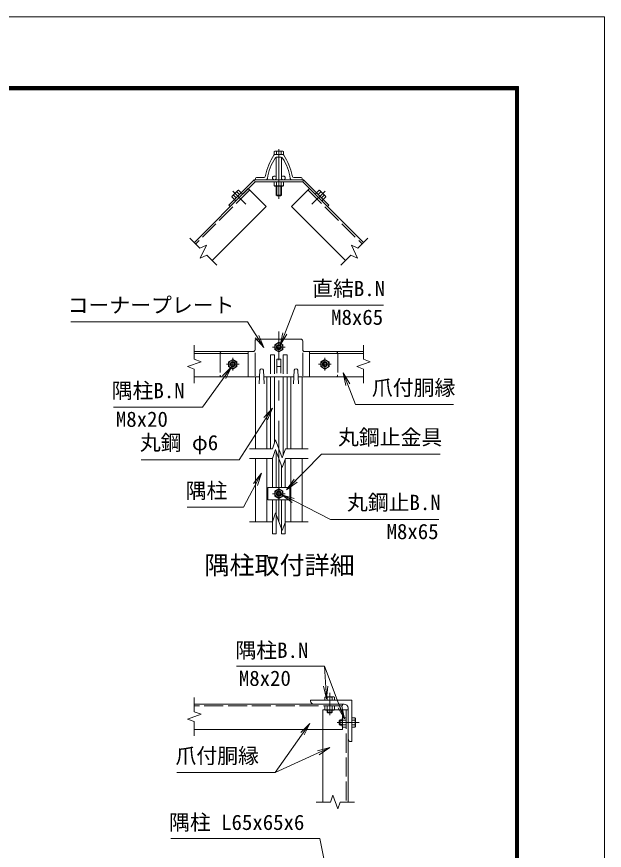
# Model space of a CAD drawing. Units: millimetres, scale not verified. Extents: x -4210 to 4210, y -2972 to 2972.
# Drawn here: x 2361 to 4210, y 350 to 2972 of the extents above; entities that cross this region are included whole.
import ezdxf
from ezdxf.enums import TextEntityAlignment as Align

# ---------------------------------------------------------------- set-up
doc = ezdxf.new("R2010")
doc.units = ezdxf.units.MM
doc.header["$LTSCALE"] = 10
doc.linetypes.add('DASHED', pattern=[7.5, 6, -1.5])
doc.linetypes.add('USER1', pattern=[50.8, 31.75, -6.35, 6.35, -6.35])
for name, color, linetype, lineweight in [('0-0_D-STR1', 1, 'Continuous', 18), ('0-1_D-BMK', 2, 'USER1', 13), ('0-2_D-STR-DIM', 7, 'Continuous', 13), ('0-3_D-STR3', 3, 'Continuous', 13), ('0-6_D-STR-TXT', 7, 'Continuous', 13), ('0-7_0', 7, 'Continuous', 18), ('0-B_D-TTL', 7, 'Continuous', 18)]:
    doc.layers.add(name, color=color, linetype=linetype, lineweight=lineweight)
doc.layers.add('0-8_D-TTL-TXT', color=7, linetype='Continuous')
doc.styles.add('ＭＳ ゴシック', font='')
doc.styles.get('ＭＳ ゴシック').set_extended_font_data('MS Gothic')

# ---------------------------------------------------------------- blocks, each defined once
blk = doc.blocks.new('_Open')
at = {"layer": '0-7_0'}
blk.add_line((-10, 1.667), (0, 0), dxfattribs=at)
blk.add_lwpolyline([(-10, -1.667), (0, 0), (-10, 0)], dxfattribs=at)

msp = doc.modelspace()

# ---------------------------------------------------------------- linework, layer by layer
at = {"layer": '0-0_D-STR1'}
for p, q in [((3174.88, 2538.43), (3197.16, 2538.43)), ((3177.88, 2529.43), (3193.48, 2529.43)), ((3136.53, 2465.43), (3116.02, 2465.43)), ((3235.5, 2465.43), (3256.02, 2465.43)), ((3113.02, 2462.43), (3113.02, 2458.43)), ((3113.02, 2462.43), (3113.02, 2458.43)), ((3145.07, 2458.43), (3113.02, 2458.43)), ((3226.96, 2458.43), (3259.02, 2458.43)), ((3259.02, 2462.43), (3259.02, 2458.43)), ((3089.8, 2430.81), (2920.1, 2261.11)), ((3089.8, 2430.81), (3146.37, 2374.24)), ((3282.23, 2430.81), (3451.93, 2261.11)), ((3146.37, 2374.24), (2976.67, 2204.54)), ((2919.91, 1918.64), (3089.8, 1918.64)), ((3089.8, 1918.64), (3089.8, 1838.64)), ((3282.23, 1918.64), (3282.23, 1838.64)), ((3452.12, 1918.64), (3282.23, 1918.64)), ((2919.91, 1912.64), (3089.8, 1912.64)), ((3452.12, 1912.64), (3282.23, 1912.64)), ((2919.91, 1838.64), (3089.8, 1838.64)), ((3113.02, 1612.39), (3113.02, 1838.64)), ((3126.02, 1860.4), (3124.52, 1817.4)), ((3138.02, 1860.4), (3139.52, 1817.4)), ((3148.02, 1612.39), (3148.02, 1838.64)), ((3224.02, 1612.39), (3224.02, 1838.64)), ((3234.02, 1860.4), (3232.52, 1817.4)), ((3246.02, 1860.4), (3247.52, 1817.4)), ((3259.02, 1612.39), (3259.02, 1838.64)), ((3452.12, 1838.64), (3282.23, 1838.64)), ((3113.02, 1383.43), (3113.02, 1582.39)), ((3148.02, 1383.43), (3148.02, 1582.39)), ((3224.02, 1383.43), (3224.02, 1582.39)), ((3259.02, 1383.43), (3259.02, 1582.39)), ((3286, 821.89), (3416, 821.89)), ((3286, 818.89), (3286, 821.89)), ((3416, 821.89), (3416, 691.89)), ((3386, 809.89), (2920, 809.89)), ((3391, 809.89), (3295, 809.89)), ((3324, 791.89), (3404, 791.89)), ((3324, 791.89), (3324, 501.89)), ((3404, 700.89), (3404, 796.89)), ((3404, 791.89), (3404, 501.89)), ((3324, 729.89), (2920, 729.89)), ((3416, 691.89), (3413, 691.89))]:
    msp.add_line(p, q, dxfattribs=at)
at = {"layer": '0-0_D-STR1', "linetype": 'DASHED'}
for p, q in [((3094.05, 2426.57), (2924.34, 2256.87)), ((3277.99, 2426.57), (3447.69, 2256.87)), ((3386, 803.89), (2920, 803.89)), ((3386, 729.89), (3386, 809.89)), ((3398, 791.89), (3398, 501.89)), ((3386, 729.89), (3324, 729.89))]:
    msp.add_line(p, q, dxfattribs=at)
at = {"layer": '0-0_D-STR1'}
msp.add_lwpolyline([(3282.23, 2430.81), (3225.66, 2374.24), (3395.37, 2204.54)], dxfattribs=at)
for centre, radius, start, end in [((3321.93, 2436.73), 181, 146.67148, 168.8028), ((3316.02, 2436.83), 168, 147.4916, 171.15527), ((3174.88, 2533.43), 5, 90, 146.67148), ((3178.56, 2524.43), 5, 90, 147.4916), ((3193.48, 2524.43), 5, 32.5084, 90), ((3197.16, 2533.43), 5, 33.32852, 90), ((3056.02, 2436.83), 168, 8.84473, 32.5084), ((3050.1, 2436.73), 181, 11.1972, 33.32852), ((3116.02, 2462.43), 3, 90, 180), ((3136.53, 2473.43), 8, 270, 348.8028), ((3235.5, 2473.43), 8, 191.1972, 270), ((3256.02, 2462.43), 3, 0, 90), ((3145.07, 2463.43), 5, 270, 351.15527), ((3226.96, 2463.43), 5, 188.84473, 270), ((3132.02, 1857.9), 6.5, 22.61986, 157.38014), ((3240.02, 1857.9), 6.5, 22.61986, 157.38014), ((3295, 818.89), 9, 180, 270), ((3391, 796.89), 13, 360, 90), ((3413, 700.89), 9, 180, 270)]:
    msp.add_arc(centre, radius, start, end, dxfattribs=at)
at = {"layer": '0-1_D-BMK'}
for p, q in [((3186.02, 2555.17), (3186.02, 2398.78)), ((3040.77, 2423.28), (3082.27, 2381.78)), ((3331.26, 2423.28), (3289.76, 2381.78)), ((3186.02, 1383.43), (3186.02, 1981.38)), ((3206.02, 1932.64), (3166.02, 1932.64)), ((3041.02, 1898.64), (3041.02, 1858.64)), ((3331.02, 1898.64), (3331.02, 1858.64)), ((3061.02, 1878.64), (3021.02, 1878.64)), ((3311.02, 1878.64), (3351.02, 1878.64)), ((3206.02, 1471.58), (3166.02, 1471.58)), ((3346, 774.89), (3346, 844.89)), ((3369, 751.89), (3439, 751.89))]:
    msp.add_line(p, q, dxfattribs=at)
at = {"layer": '0-2_D-STR-DIM'}
for p, q in [((2905.96, 2275.25), (2937.5, 2243.71)), ((3466.08, 2275.25), (3434.53, 2243.71)), ((2937.5, 2243.71), (2957.89, 2253.22)), ((2957.89, 2253.22), (2938.87, 2212.43)), ((2938.87, 2212.43), (2959.26, 2221.94)), ((2959.26, 2221.94), (2990.81, 2190.4)), ((3412.77, 2221.94), (3381.22, 2190.4)), ((2919.91, 1938.9), (2919.91, 1894.29)), ((3452.12, 1938.9), (3452.12, 1894.29)), ((3452.12, 1894.29), (3473.26, 1886.6)), ((2919.91, 1863.51), (2919.91, 1818.9)), ((3473.26, 1886.6), (3430.98, 1871.21)), ((3430.98, 1871.21), (3452.12, 1863.51)), ((3452.12, 1863.51), (3452.12, 1818.9)), ((3094.02, 1612.39), (3165.49, 1612.39)), ((3165.49, 1582.39), (3175.76, 1610.58)), ((3175.76, 1610.58), (3196.28, 1554.2)), ((3206.54, 1612.39), (3278.02, 1612.39)), ((3094.02, 1582.39), (3165.49, 1582.39)), ((3196.28, 1554.2), (3206.54, 1582.39)), ((3206.54, 1582.39), (3278.02, 1582.39)), ((3165.49, 1383.43), (3175.76, 1411.62)), ((3175.76, 1411.62), (3196.28, 1355.23)), ((3094.02, 1383.43), (3165.49, 1383.43)), ((3196.28, 1355.23), (3206.54, 1383.43)), ((3206.54, 1383.43), (3278.02, 1383.43)), ((2920, 830.15), (2920, 785.54)), ((2920, 754.76), (2920, 710.15)), ((3303.74, 501.89), (3348.35, 501.89)), ((3348.35, 501.89), (3356.04, 523.04)), ((3356.04, 523.04), (3371.43, 480.75)), ((3371.43, 480.75), (3379.13, 501.89)), ((3379.13, 501.89), (3423.74, 501.89))]:
    msp.add_line(p, q, dxfattribs=at)
for points in [[(3434.53, 2243.71), (3414.14, 2253.22), (3433.16, 2212.43), (3412.77, 2221.94)], [(2919.91, 1894.29), (2941.06, 1886.6), (2898.77, 1871.21), (2919.91, 1863.51)], [(3165.49, 1612.39), (3175.76, 1640.58), (3196.28, 1584.2), (3206.54, 1612.39)], [(2920, 785.54), (2941.14, 777.85), (2898.86, 762.46), (2920, 754.76)]]:
    msp.add_lwpolyline(points, dxfattribs=at)
at = {"layer": '0-3_D-STR3'}
for p, q in [((3173.42, 2549.03), (3171.01, 2547.63)), ((3171.01, 2538.43), (3171.01, 2547.63)), ((3198.62, 2549.03), (3173.42, 2549.03)), ((3178.51, 2538.43), (3178.51, 2547.63)), ((3193.52, 2538.43), (3193.52, 2547.63)), ((3198.62, 2549.03), (3201.03, 2547.63)), ((3201.03, 2538.43), (3201.03, 2547.63)), ((3201.03, 2538.43), (3171.01, 2538.43)), ((3178.02, 2529.4), (3178.02, 2458.43)), ((3194.02, 2529.4), (3194.02, 2458.43)), ((3108.37, 2458.43), (3028.71, 2378.77)), ((3111.02, 2452.03), (3033.23, 2374.24)), ((3111.02, 2452.03), (3108.37, 2458.43)), ((3108.37, 2458.43), (3263.67, 2458.43)), ((3111.02, 2452.03), (3261.02, 2452.03)), ((3171.01, 2452.03), (3171.01, 2440.48)), ((3171.01, 2452.03), (3201.03, 2452.03)), ((3171.01, 2440.48), (3173.52, 2439.03)), ((3173.52, 2439.03), (3198.52, 2439.03)), ((3178.02, 2439.03), (3178.02, 2410.83)), ((3178.51, 2452.03), (3178.51, 2440.48)), ((3179.52, 2439.03), (3179.52, 2409.33)), ((3192.52, 2439.03), (3192.52, 2409.33)), ((3193.52, 2452.03), (3193.52, 2440.48)), ((3194.02, 2439.03), (3194.02, 2410.83)), ((3201.03, 2440.48), (3198.52, 2439.03)), ((3201.03, 2452.03), (3201.03, 2440.48)), ((3261.02, 2452.03), (3263.67, 2458.43)), ((3261.02, 2452.03), (3338.8, 2374.24)), ((3263.67, 2458.43), (3343.32, 2378.77)), ((3056.64, 2425.09), (3038.96, 2407.41)), ((3062.3, 2412.36), (3054.13, 2420.53)), ((3059.44, 2425.84), (3056.64, 2425.09)), ((3067.61, 2417.67), (3059.44, 2425.84)), ((3067.6, 2417.66), (3072.13, 2413.14)), ((3304.43, 2417.66), (3299.91, 2413.14)), ((3304.43, 2417.66), (3299.91, 2413.14)), ((3304.42, 2417.67), (3312.59, 2425.84)), ((3309.73, 2412.36), (3317.9, 2420.53)), ((3312.59, 2425.84), (3315.39, 2425.09)), ((3315.39, 2425.09), (3333.07, 2407.41)), ((3051.69, 2401.75), (3043.52, 2409.91)), ((3046.39, 2396.45), (3050.91, 2391.92)), ((3191.62, 2408.43), (3180.42, 2408.43)), ((3194.02, 2410.83), (3191.62, 2408.43)), ((3320.35, 2401.75), (3328.51, 2409.91)), ((3325.65, 2396.45), (3321.12, 2391.92)), ((3325.65, 2396.45), (3321.12, 2391.92)), ((3325.65, 2396.44), (3333.82, 2404.61)), ((3333.82, 2404.61), (3333.07, 2407.41)), ((3033.23, 2374.24), (3028.71, 2378.77)), ((3338.8, 2374.24), (3343.32, 2378.77)), ((3111.02, 1951.64), (3111.02, 1924.64)), ((3117.02, 1957.64), (3255.02, 1957.64)), ((3261.02, 1951.64), (3261.02, 1924.64)), ((3007.02, 1918.64), (3105.02, 1918.64)), ((3111.02, 1842.64), (3111.02, 1914.65)), ((3261.02, 1842.64), (3261.02, 1914.83)), ((3267.02, 1918.64), (3365.02, 1918.64)), ((3041.02, 1893.65), (3028.02, 1886.15)), ((3054.02, 1886.15), (3041.02, 1893.65)), ((3192.02, 1894.64), (3192.02, 1850.59)), ((3028.02, 1886.15), (3028.02, 1871.14)), ((3028.02, 1871.14), (3041.02, 1863.63)), ((3041.02, 1863.63), (3054.02, 1871.14)), ((3054.02, 1871.14), (3054.02, 1886.15)), ((3192.02, 1871.99), (3180.02, 1871.99)), ((3007.02, 1838.64), (3125.26, 1838.64)), ((3138.78, 1838.64), (3233.26, 1838.64)), ((3160.02, 1838.64), (3160.02, 1612.39)), ((3172.02, 1838.64), (3172.02, 1630.31)), ((3200.02, 1838.64), (3200.02, 1594.47)), ((3212.02, 1838.64), (3212.02, 1612.39)), ((3246.78, 1838.64), (3365.02, 1838.64)), ((3178.02, 1604.37), (3178.02, 1490.58)), ((3166.02, 1583.82), (3166.02, 1490.58)), ((3206.02, 1580.96), (3206.02, 1490.58)), ((3194.02, 1560.41), (3194.02, 1490.58)), ((3151.62, 1490.58), (3220.42, 1490.58)), ((3151.62, 1490.58), (3151.62, 1452.58)), ((3220.42, 1490.58), (3220.42, 1452.58)), ((3151.62, 1452.58), (3220.42, 1452.58)), ((3166.02, 1452.58), (3166.02, 1345.17)), ((3178.02, 1452.58), (3178.02, 1345.17)), ((3194.02, 1452.58), (3194.02, 1345.17)), ((3206.02, 1452.58), (3206.02, 1345.17)), ((3166.02, 1345.17), (3178.02, 1345.17)), ((3194.02, 1345.17), (3206.02, 1345.17)), ((3333.4, 832.49), (3330.99, 831.1)), ((3330.99, 821.89), (3330.99, 831.1)), ((3361.01, 821.89), (3330.99, 821.89)), ((3358.6, 832.49), (3333.4, 832.49)), ((3338.49, 821.89), (3338.49, 831.1)), ((3353.51, 821.89), (3353.51, 831.1)), ((3358.6, 832.49), (3361.01, 831.1)), ((3361.01, 821.89), (3361.01, 831.1)), ((3330.99, 803.89), (3330.99, 792.34)), ((3330.99, 803.89), (3361.01, 803.89)), ((3330.99, 792.34), (3333.5, 790.89)), ((3333.5, 790.89), (3358.5, 790.89)), ((3338, 790.89), (3338, 784.29)), ((3338.49, 803.89), (3338.49, 792.34)), ((3339.5, 790.89), (3339.5, 782.79)), ((3352.5, 790.89), (3352.5, 782.79)), ((3353.51, 803.89), (3353.51, 792.34)), ((3354, 790.89), (3354, 784.29)), ((3361.01, 792.34), (3358.5, 790.89)), ((3361.01, 803.89), (3361.01, 792.34)), ((3351.6, 781.89), (3340.4, 781.89)), ((3354, 784.29), (3351.6, 781.89)), ((3385, 739.39), (3385, 764.39)), ((3398, 736.88), (3398, 766.9)), ((3416, 766.9), (3425.21, 766.9)), ((3416, 766.9), (3416, 736.88)), ((3426.6, 764.49), (3425.21, 766.9)), ((3426.6, 764.49), (3426.6, 739.29)), ((3378.4, 759.89), (3376, 757.49)), ((3376, 757.49), (3376, 746.29)), ((3378.4, 743.89), (3376, 746.29)), ((3385, 758.39), (3376.9, 758.39)), ((3385, 745.39), (3376.9, 745.39)), ((3378.4, 759.89), (3378.4, 743.89)), ((3385, 759.89), (3378.4, 759.89)), ((3385, 743.89), (3378.4, 743.89)), ((3398, 759.4), (3386.45, 759.4)), ((3398, 744.39), (3386.45, 744.39)), ((3416, 759.4), (3425.21, 759.4)), ((3416, 744.39), (3425.21, 744.39)), ((3416, 736.88), (3425.21, 736.88)), ((3426.6, 739.29), (3425.21, 736.88))]:
    msp.add_line(p, q, dxfattribs=at)
at = {"layer": '0-3_D-STR3', "linetype": 'DASHED'}
for p, q in [((3001.02, 1912.64), (3001.02, 1844.64)), ((3160.02, 1908.64), (3160.02, 1838.64)), ((3160.02, 1908.64), (3172.02, 1908.64)), ((3172.02, 1908.64), (3172.02, 1838.64)), ((3212.02, 1908.64), (3200.02, 1908.64)), ((3200.02, 1908.64), (3200.02, 1838.64)), ((3212.02, 1908.64), (3212.02, 1838.64)), ((3371.02, 1912.64), (3371.02, 1844.64))]:
    msp.add_line(p, q, dxfattribs=at)
at = {"layer": '0-3_D-STR3'}
for points in [[(3046.38, 2396.44), (3038.21, 2404.61), (3038.96, 2407.41)], [(3194.02, 2410.83), (3178.02, 2410.83), (3180.42, 2408.43)], [(3192.02, 1894.64), (3180.02, 1894.64), (3180.02, 1850.59)], [(3354, 784.29), (3338, 784.29), (3340.4, 781.89)], [(3398, 766.9), (3386.45, 766.9), (3385, 764.39)], [(3398, 736.88), (3386.45, 736.88), (3385, 739.39)]]:
    msp.add_lwpolyline(points, dxfattribs=at)
for points in [[(3199.02, 1940.15), (3186.02, 1947.65), (3173.02, 1940.15), (3173.02, 1925.14), (3186.02, 1917.63), (3199.02, 1925.14)], [(3318.02, 1886.15), (3331.02, 1893.65), (3344.02, 1886.15), (3344.02, 1871.14), (3331.02, 1863.63), (3318.02, 1871.14)], [(3199.02, 1479.08), (3186.02, 1486.59), (3173.02, 1479.08), (3173.02, 1464.07), (3186.02, 1456.56), (3199.02, 1464.07)]]:
    msp.add_lwpolyline(points, close=True, dxfattribs=at)
for centre, radius in [((3172.02, 2464.43), 6), ((3200.02, 2464.43), 6), ((3186.02, 1932.64), 12.5), ((3186.02, 1932.64), 8), ((3186.02, 1932.64), 5.6), ((3041.02, 1878.64), 12.5), ((3331.02, 1878.64), 12.5), ((3041.02, 1878.64), 8), ((3041.02, 1878.64), 5.6), ((3331.02, 1878.64), 8), ((3331.02, 1878.64), 5.6), ((3186.02, 1471.58), 12.5), ((3186.02, 1471.58), 8), ((3186.02, 1471.58), 5.6)]:
    msp.add_circle(centre, radius, dxfattribs=at)
for centre, radius, start, end in [((3174.76, 2542.15), 6.64, 55.61585, 124.38415), ((3186.02, 2523.96), 24.84, 72.4121, 107.5879), ((3197.27, 2542.15), 6.64, 55.61585, 124.38415), ((3174.76, 2445.96), 6.64, 235.61585, 304.38416), ((3186.02, 2464.15), 24.84, 252.4121, 287.5879), ((3197.27, 2445.96), 6.64, 235.61586, 304.38414), ((3065.57, 2398.48), 24.84, 117.4121, 152.5879), ((3060.66, 2419.3), 6.64, 100.61585, 169.38416), ((3311.37, 2419.3), 6.64, 10.61584, 79.38415), ((3306.46, 2398.48), 24.84, 27.4121, 62.5879), ((3044.74, 2403.38), 6.64, 100.61586, 169.38414), ((3327.29, 2403.38), 6.64, 10.61586, 79.38414), ((3117.02, 1951.64), 6, 90, 180), ((3255.02, 1951.64), 6, 0, 90), ((3105.02, 1924.64), 6, 270, 0), ((3267.02, 1924.64), 6, 180, 270), ((3334.74, 825.62), 6.64, 55.61585, 124.38415), ((3346, 807.42), 24.84, 72.4121, 107.5879), ((3357.26, 825.62), 6.64, 55.61585, 124.38415), ((3334.74, 797.83), 6.64, 235.61585, 304.38416), ((3346, 816.02), 24.84, 252.4121, 287.5879), ((3357.26, 797.83), 6.64, 235.61586, 304.38414), ((3391.93, 763.15), 6.64, 145.61586, 214.38414), ((3419.72, 763.15), 6.64, 325.61585, 34.38415), ((3391.93, 740.63), 6.64, 145.61584, 214.38415), ((3410.13, 751.89), 24.84, 162.4121, 197.5879), ((3419.72, 740.63), 6.64, 325.61585, 34.38415), ((3401.53, 751.89), 24.84, 342.4121, 17.5879)]:
    msp.add_arc(centre, radius, start, end, dxfattribs=at)
at = {"layer": '0-3_D-STR3', "linetype": 'DASHED'}
for centre, start, end in [((3007.02, 1912.64), 90, 180), ((3365.02, 1912.64), 0, 90), ((3007.02, 1844.64), 180, 270), ((3365.02, 1844.64), 270, 0)]:
    msp.add_arc(centre, 6, start, end, dxfattribs=at)
at = {"layer": '0-6_D-STR-TXT'}
for p, q in [((3329.63, 928.65), (3335.67, 828.23)), ((3174, 594.82), (3344.68, 672.59))]:
    msp.add_line(p, q, dxfattribs=at)
for points in [[(3514.93, 2064.31), (3239.38, 2064.31), (3190.92, 1939.99)], [(2531.53, 2011.65), (3087.79, 2011.65), (3137.66, 1932.93)], [(2665.34, 1743.77), (2945.35, 1743.77), (3035.91, 1868.67)], [(3735.92, 1752.52), (3426.88, 1752.52), (3388.95, 1849.72)], [(2752.98, 1577.5), (3061.01, 1577.5), (3164.66, 1739.03)], [(3693.25, 1595.45), (3320.49, 1595.45), (3211.69, 1485.51)], [(2897.77, 1429), (3075.09, 1429), (3130.13, 1534.33)], [(3689.38, 1390.39), (3348.61, 1390.39), (3197.42, 1467.53)], [(3052.31, 928.65), (3329.63, 928.65), (3391.87, 764.93)], [(2864.96, 594.82), (3174, 594.82), (3282.5, 747.49)], [(2845.61, 386.99), (3315.31, 386.99), (3336.36, 282.53)]]:
    msp.add_lwpolyline(points, dxfattribs=at)
at = {"layer": '0-B_D-TTL', "color": 2}
msp.add_lwpolyline([(-4190, 2971.67), (4210, 2971.67), (4210, -2968.33), (-4190, -2968.33)], close=True, dxfattribs=at)
at = {"layer": '0-B_D-TTL'}
for points in [[(-3920, 2751.67), (3940, 2751.67), (3940, -2748.33), (-3920, -2748.33)], [(-3917.5, 2749.17), (3937.5, 2749.17), (3937.5, -2745.83), (-3917.5, -2745.83)], [(-3915, 2746.67), (3935, 2746.67), (3935, -2743.33), (-3915, -2743.33)], [(-3912.5, 2744.17), (3932.5, 2744.17), (3932.5, -2740.83), (-3912.5, -2740.83)], [(-3910, 2741.67), (3930, 2741.67), (3930, -2738.33), (-3910, -2738.33)]]:
    msp.add_lwpolyline(points, close=True, dxfattribs=at)

# ---------------------------------------------------------------- block references
at = {"layer": '0-6_D-STR-TXT', "xscale": 4, "yscale": 4}
for p, rotation in [((3138.73, 1931.24), 302.35412), ((3190.2, 1938.13), 248.70495), ((3037.08, 1870.29), 54.05425), ((3388.23, 1851.58), 111.31411), ((3165.74, 1740.72), 57.31217), ((3131.06, 1536.1), 62.40856), ((3210.29, 1484.09), 225.29561), ((3195.64, 1468.44), 152.96577), ((3335.79, 826.23), 273.44298), ((3392.58, 763.06), 290.8171), ((3283.66, 749.12), 54.59875), ((3346.5, 673.42), 24.49506)]:
    msp.add_blockref('_Open', p, dxfattribs=dict(at, rotation=rotation))

# ---------------------------------------------------------------- texts
at = {"layer": '0-6_D-STR-TXT', "style": 'ＭＳ ゴシック'}
for s, p in [('直結B.N', (3290.81, 2078.29)), ('コーナープレート', (2521.38, 2025.89)), ('M8x65', (3350.44, 1988.11)), ('爪付胴縁', (3478.82, 1766.5)), ('隅柱B.N', (2660.27, 1757.37)), ('M8x20', (2673.25, 1667.37)), ('丸鋼止金具', (3372.18, 1610.7)), ('丸鋼 φ6', (2748.66, 1593.64)), ('隅柱', (2892.69, 1442.6)), ('丸鋼止B.N', (3400.29, 1405.51)), ('M8x65', (3524.9, 1314.18)), ('隅柱B.N', (3049.51, 940.73)), ('M8x20', (3060.21, 852.64)), ('爪付胴縁', (2860.89, 608.8)), ('隅柱 L65x65x6', (2840.53, 399.57))]:
    msp.add_text(s, height=48.09, dxfattribs=at).set_placement(p, align=Align.BOTTOM_LEFT)
at = {"layer": '0-8_D-TTL-TXT', "style": 'ＭＳ ゴシック'}
msp.add_text('隅柱取付詳細', height=57.7, dxfattribs=at).set_placement((2952.11, 1200.54), align=Align.BOTTOM_LEFT)

doc.saveas('drawing.dxf')
